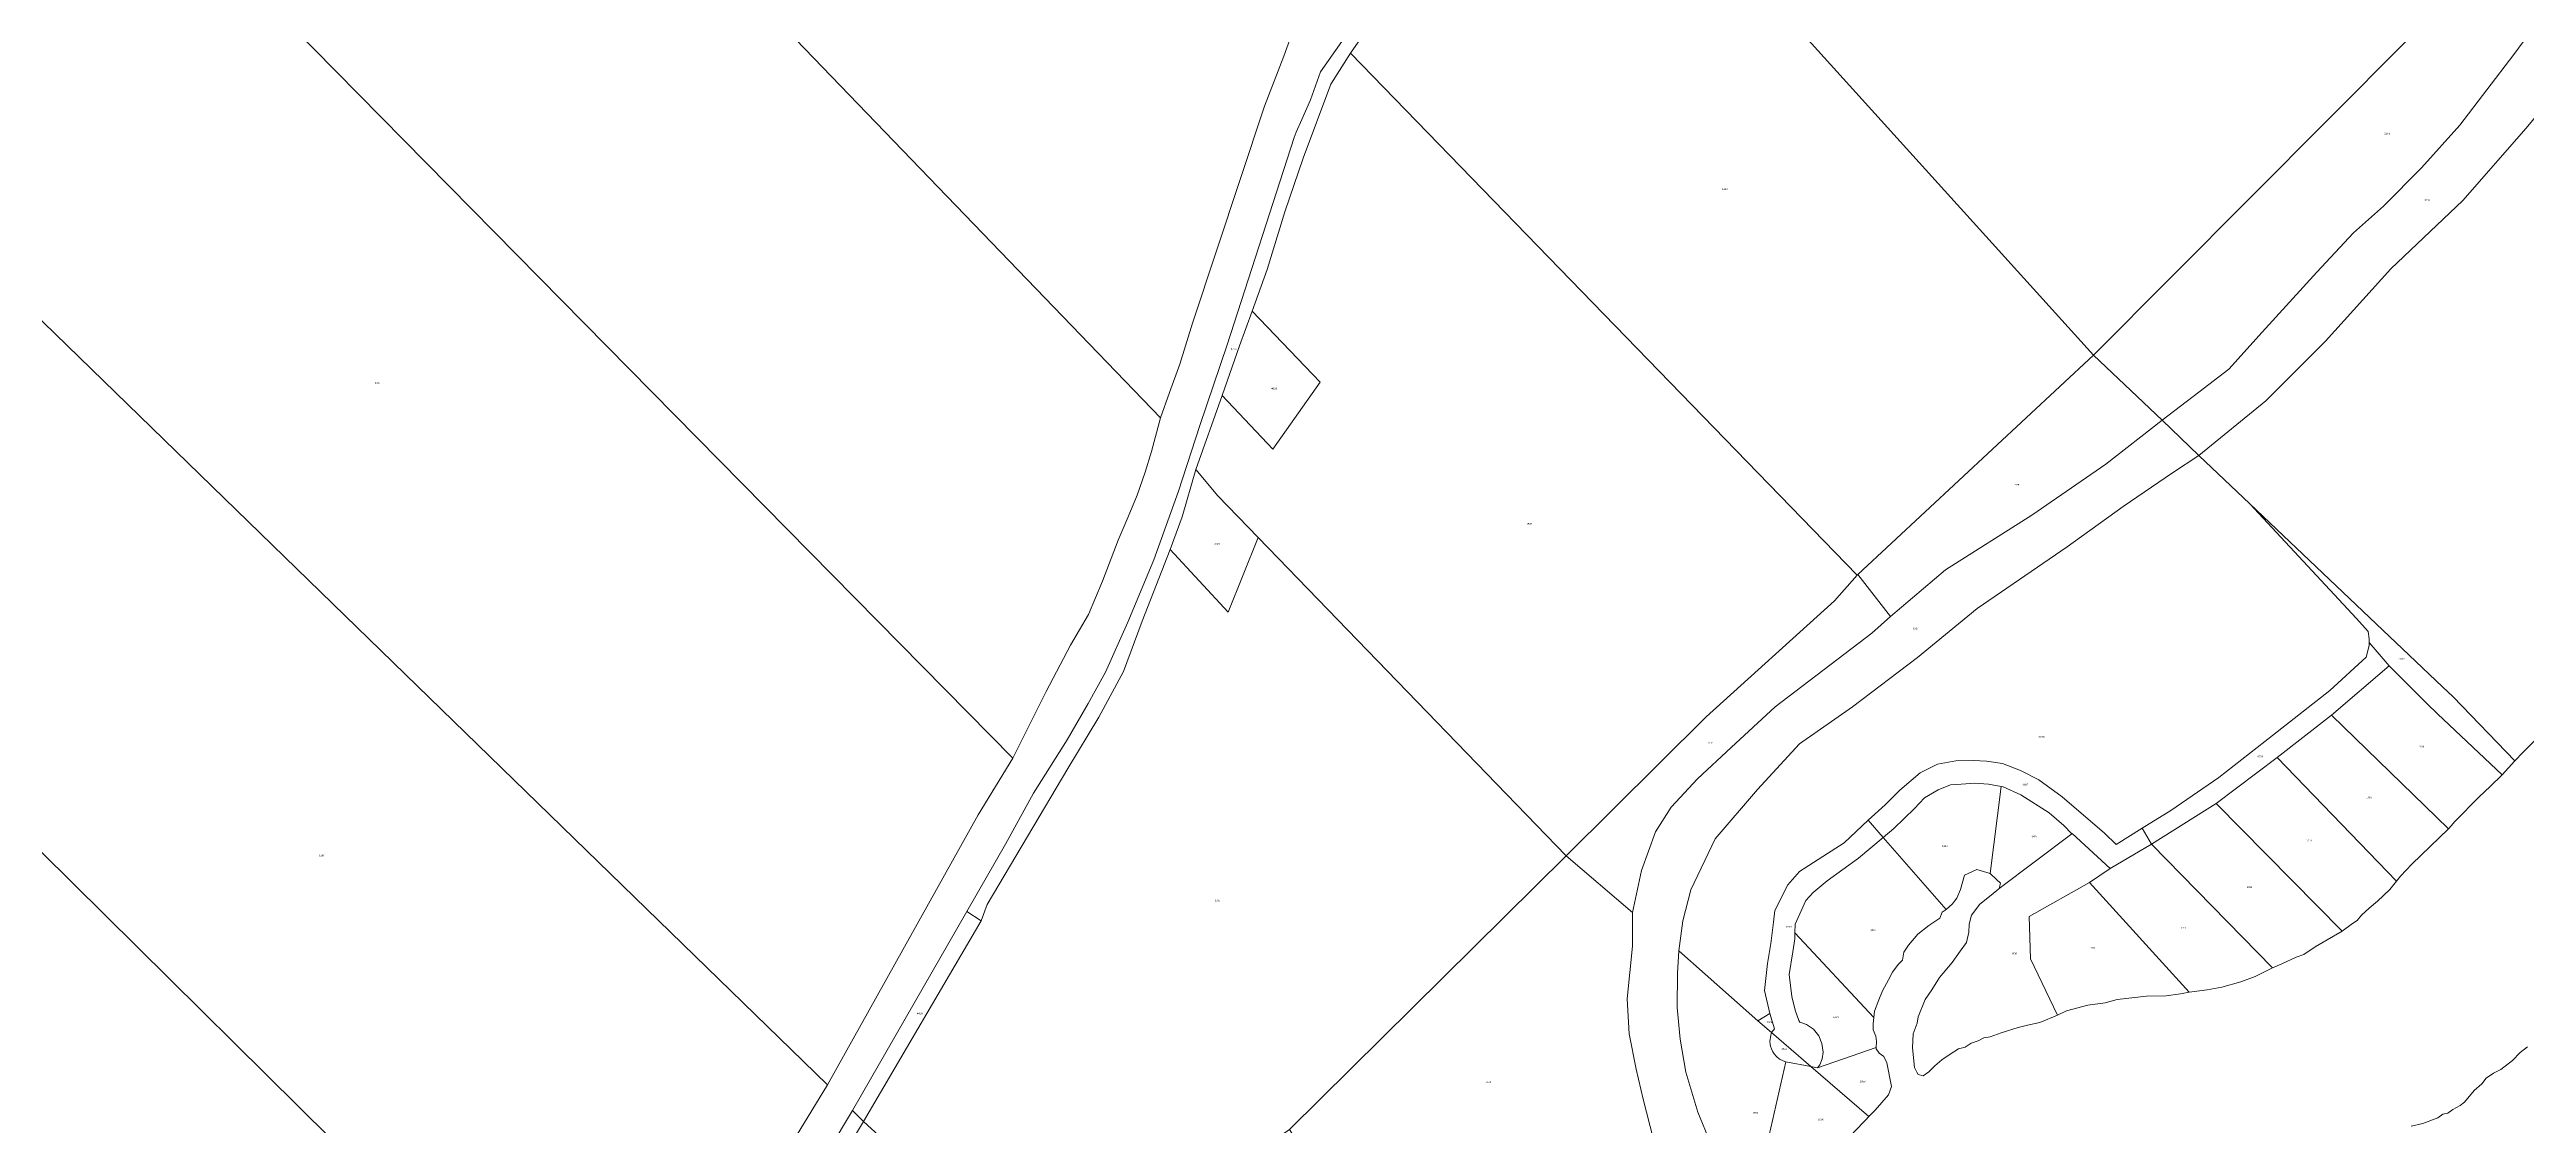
# Model space of a CAD drawing. Header units: metres. Extents: x 208626 to 229755, y 5040476 to 5064226.
# Drawn here: x 218932 to 220980, y 5044678 to 5045568 of the extents above; entities that cross this region are included whole.
import ezdxf

# ---------------------------------------------------------------- set-up
doc = ezdxf.new("R2010")
doc.units = ezdxf.units.M
doc.header["$LTSCALE"] = 0.56
doc.layers.add('6', color=7, linetype='Continuous', lineweight=13)
doc.layers.add('61', color=7, linetype='Continuous')

msp = doc.modelspace()

# ---------------------------------------------------------------- linework, layer by layer
at = {"layer": '6'}
for points in [[(220176.6909, 5045807.8275), (220342.1568, 5046053.1443), (220512.7147, 5046306.7369), (220513.9709, 5046308.6047), (220527.0982, 5046327.3215), (221075.53, 5045770.7797), (220622.0411, 5045315.023)], [(219063.2176, 5046080.1363), (219181.2353, 5046193.7458), (219279.2746, 5046280.2511), (219968.2498, 5045605.9702), (219952.3206, 5045562.4304), (219936.3914, 5045521.0145), (219876.9225, 5045341.5456), (219866.303, 5045307.5633), (219857.8074, 5045284.2005), (219850.4483, 5045263.3068)], [(218851.0177, 5045871.9784), (219063.2176, 5046080.1363), (219850.4483, 5045263.3068), (219842.9402, 5045235.351), (219837.6305, 5045218.3599), (219831.2588, 5045199.2448), (219823.8252, 5045181.1918), (219815.3296, 5045162.0767), (219802.5862, 5045128.0945), (219790.9048, 5045100.4839), (219776.0376, 5045074.9972), (219755.8606, 5045036.7671), (219728.25, 5044981.5459)], [(218628.7131, 5045647.6529), (218726.3933, 5045742.8261), (218851.0177, 5045871.9784), (219728.25, 5044981.5459), (219699.5775, 5044934.8203), (219575.1129, 5044711.4926), (218896.3691, 5045371.6042), (218888.6279, 5045379.2604), (218881.3502, 5045386.3629)], [(220007.6637, 5045564.9955), (220154.8892, 5045775.956), (220176.6909, 5045807.8275), (220622.0411, 5045315.023), (220427.2303, 5045133.6355), (220426.6218, 5045133.0689)], [(220622.0411, 5045315.023), (221075.53, 5045770.7797), (221102.9328, 5045742.4633), (221077.4204, 5045709.2971), (221022.1347, 5045635.0979), (220969.7588, 5045563.8085), (220924.9641, 5045505.3399), (220893.4504, 5045469.887), (220861.9368, 5045438.3734), (220837.0491, 5045416.3171), (220806.8735, 5045383.7197), (220761.7101, 5045333.9366), (220734.0673, 5045303.3839), (220709.3342, 5045284.4704), (220678.7816, 5045261.1923)], [(220678.7816, 5045261.1923), (220709.3342, 5045284.4704), (220734.0673, 5045303.3839), (220761.7101, 5045333.9366), (220806.8735, 5045383.7197), (220837.0491, 5045416.3171), (220861.9368, 5045438.3734), (220893.4504, 5045469.887), (220924.9641, 5045505.3399), (220969.7588, 5045563.8085), (221022.1347, 5045635.0979), (221077.4204, 5045709.2971), (221112.3377, 5045681.6543), (221086.1497, 5045643.8273), (221055.5971, 5045600.1807), (221020.6798, 5045552.1694), (220979.943, 5045502.7033), (220927.5671, 5045443.053), (220867.9168, 5045386.3124), (220814.086, 5045326.6621), (220764.6199, 5045277.196), (220709.3342, 5045232.0945)], [(219879.5688, 5045220.3521), (219901.3638, 5045281.7493), (219943.2962, 5045237.1546), (219982.4842, 5045292.5912), (219926.2496, 5045351.5037), (219938.6339, 5045385.9732), (219953.177, 5045433.5957), (219968.5517, 5045477.9683), (219991.3544, 5045539.2042), (220007.6637, 5045564.9955), (220426.6218, 5045133.0689), (220407.8821, 5045111.7143), (220301.885, 5045015.7129), (220185.8884, 5044900.7114), (219931.2958, 5045164.134), (219897.8822, 5045198.7066)], [(218737.1747, 5045089.3613), (218771.7768, 5045135.4975), (218812.1459, 5045193.1677), (218817.9129, 5045245.0709), (218823.68, 5045302.7411), (218825.9955, 5045326.3822), (218829.447, 5045348.8773), (218840.8155, 5045359.2401), (218852.5151, 5045366.1783), (218866.0517, 5045370.2492), (218878.077, 5045371.4348), (218896.3691, 5045371.6042), (219575.1129, 5044711.4926), (219549.0175, 5044668.791), (219404.3565, 5044429.334)], [(219901.3638, 5045281.7493), (219915.8768, 5045322.6327), (219926.2496, 5045351.5037), (219982.4842, 5045292.5912), (219943.2962, 5045237.1546)], [(220427.2303, 5045133.6355), (220622.0411, 5045315.023), (220678.7816, 5045261.1923), (220632.2253, 5045224.8201), (220571.1201, 5045182.6284), (220499.8307, 5045137.527), (220454.2494, 5045098.7354)], [(219858.5644, 5045154.1756), (219868.3273, 5045181.3713), (219879.5688, 5045220.3521), (219897.8822, 5045198.7066), (219931.2958, 5045164.134), (219906.3291, 5045102.372)], [(220751.5223, 5045192.0362), (220910.8817, 5045040.7219), (220919.4509, 5045032.282), (220970.7185, 5044979.5022), (220960.1714, 5044967.9663), (220906.6345, 5045018.3569), (220897.8821, 5045026.7217), (220866.619, 5045057.9074), (220850.035, 5045077.3507), (220850.035, 5045080.2192), (220849.3163, 5045086.3276), (220839.6147, 5045097.1071)], [(219604.7939, 5044681.0287), (219702.123, 5044847.0647), (219706.9723, 5044860.4442), (219773.8917, 5044973.0496), (219799.4004, 5045015.5282), (219819.7365, 5045053.2778), (219835.3714, 5045094.9047), (219858.5644, 5045154.1756), (219906.3291, 5045102.372), (219931.2958, 5045164.134), (220185.8884, 5044900.7114), (219957.2266, 5044674.4861), (219950.4839, 5044669.7948), (219794.7543, 5044507.2462)], [(220185.8884, 5044900.7114), (220301.885, 5045015.7129), (220407.8821, 5045111.7143), (220426.6218, 5045133.0689), (220427.2303, 5045133.6355), (220454.2494, 5045098.7354), (220438.7255, 5045085.1511), (220358.7067, 5045024.0458), (220322.3346, 5044990.5835), (220294.6918, 5044964.3955), (220272.8685, 5044941.1173), (220259.7745, 5044920.7489), (220248.1354, 5044888.7415), (220240.861, 5044853.8242)], [(218314.1113, 5045066.0185), (218391.1534, 5045048.9922), (218460.3577, 5045037.4582), (218517.8927, 5045017.6865), (218569.9311, 5045020.1571), (218650.6693, 5045031.6911), (218708.3396, 5045060.5262), (218737.1747, 5045089.3613), (219404.3565, 5044429.334), (219239.8157, 5044141.6584), (219204.9107, 5044172.6985), (219204.8216, 5044172.7879)], [(220662.4579, 5044923.5998), (220686.1859, 5044938.2885), (220725.7109, 5044965.5967), (220770.0867, 5045000.2709), (220817.5167, 5045037.64), (220847.5197, 5045065.1278), (220850.035, 5045074.8294), (220850.035, 5045077.3507), (220866.619, 5045057.9074), (220818.9098, 5045017.2142), (220774.007, 5044982.1339), (220723.4914, 5044944.2472), (220670.1693, 5044910.5701)], [(220818.9098, 5045017.2142), (220866.619, 5045057.9074), (220897.8821, 5045026.7217), (220906.6345, 5045018.3569), (220960.1714, 5044967.9663), (220950.0637, 5044958.2981), (220941.0548, 5044949.5089), (220921.0019, 5044929.1135), (220918.0613, 5044925.7764), (220915.7314, 5044923.199)], [(220774.007, 5044982.1339), (220818.9098, 5045017.2142), (220915.7314, 5044923.199), (220885.3529, 5044893.807), (220875.9045, 5044884.1389), (220872.8283, 5044879.964)], [(220723.4914, 5044944.2472), (220774.007, 5044982.1339), (220872.8283, 5044879.964), (220867.1153, 5044872.9326), (220857.0076, 5044863.2644), (220850.196, 5044857.5514), (220843.8238, 5044851.8384), (220840.3081, 5044847.4438), (220836.3529, 5044844.807), (220827.7834, 5044838.4348)], [(220435.8275, 5044930.3589), (220449.7546, 5044942.9597), (220461.9714, 5044955.1765), (220478.6797, 5044969.3695), (220493.0524, 5044976.5559), (220508.1438, 5044979.4305), (220522.5165, 5044979.7898), (220533.6554, 5044979.0711), (220546.9501, 5044977.2745), (220561.6822, 5044971.5255), (220576.7735, 5044963.6205), (220596.1767, 5044949.6071), (220631.2102, 5044919.604), (220640.9118, 5044910.2617), (220662.4579, 5044923.5998), (220670.1693, 5044910.5701), (220635.7906, 5044890.2235), (220604.447, 5044919.2291), (220604.298, 5044919.1175), (220597.6284, 5044925.9208), (220585.5553, 5044936.4416), (220561.984, 5044951.3893), (220547.3238, 5044958.0007), (220545.8669, 5044958.2435), (220535.2507, 5044960.0129), (220524.04, 5044960.8753), (220512.5418, 5044960.0129), (220503.9182, 5044959.438), (220493.5698, 5044955.4136), (220482.2154, 5044948.9459), (220474.1667, 5044940.0348), (220456.9194, 5044923.3625), (220448.0293, 5044915.8738)], [(220448.0293, 5044915.8738), (220456.9194, 5044923.3625), (220474.1667, 5044940.0348), (220482.2154, 5044948.9459), (220493.5698, 5044955.4136), (220503.9182, 5044959.438), (220512.5418, 5044960.0129), (220524.04, 5044960.8753), (220535.2507, 5044960.0129), (220545.8669, 5044958.2435), (220536.5923, 5044886.2543), (220525.4867, 5044889.6342), (220515.3468, 5044884.8057), (220512.0299, 5044873.0425), (220508.9537, 5044865.7913), (220507.018, 5044863.2508), (220505.438, 5044861.177), (220500.1644, 5044856.3429)], [(220536.5923, 5044886.2543), (220545.8669, 5044958.2435), (220547.3238, 5044958.0007), (220561.984, 5044951.3893), (220585.5553, 5044936.4416), (220597.6284, 5044925.9208), (220604.298, 5044919.1175), (220544.0008, 5044873.9214), (220545.0994, 5044878.0963), (220541.8035, 5044881.1725)], [(220670.1693, 5044910.5701), (220723.4914, 5044944.2472), (220827.7834, 5044838.4348), (220815.2587, 5044831.4034), (220805.4676, 5044825.6566), (220796.1421, 5044819.3182), (220789.7699, 5044817.1209), (220777.9045, 5044811.4079), (220770.2139, 5044808.1119)], [(220349.8642, 5044789.5308), (220352.3794, 5044811.8086), (220355.2539, 5044828.3372), (220357.4098, 5044845.9438), (220358.4878, 5044855.6454), (220369.2673, 5044876.8451), (220378.9689, 5044887.984), (220398.3721, 5044900.2008), (220415.9787, 5044911.699), (220435.8275, 5044930.3589), (220448.0293, 5044915.8738), (220427.7428, 5044898.7851), (220401.8719, 5044880.1006), (220390.3737, 5044870.6146), (220384.0497, 5044864.0031), (220375.2823, 5044844.3125), (220375.109, 5044837.0316), (220374.9949, 5044832.2394), (220373.5576, 5044821.3161), (220370.3956, 5044802.6316), (220372.6952, 5044784.5219), (220375.2823, 5044773.0238), (220378.4443, 5044764.6876), (220379.0951, 5044763.1329), (220384.7456, 5044761.4206), (220390.5674, 5044757.311), (220395.0194, 5044751.8317), (220397.4166, 5044745.6674), (220398.444, 5044738.4758), (220397.5879, 5044732.8252), (220395.8756, 5044728.0308), (220393.8171, 5044725.4878), (220388.4105, 5044726.5079), (220355.817, 5044754.6503), (220358.4006, 5044757.808), (220354.3726, 5044770.3396)], [(219957.2266, 5044674.4861), (220185.8884, 5044900.7114), (220240.861, 5044853.8242), (220240.861, 5044826.1814), (220236.4963, 5044782.5348), (220237.9512, 5044753.4371), (220243.7707, 5044724.3393), (220249.5903, 5044699.6063), (220258.3196, 5044666.1439), (220268.5038, 5044642.8657), (220281.5978, 5044618.1327), (220136.1729, 5044589.1791), (220132.4345, 5044588.3067), (220134.7727, 5044594.3964), (220115.2442, 5044590.4657), (220091.8955, 5044631.7106), (219998.6915, 5044607.8571)], [(220375.109, 5044837.0316), (220375.2823, 5044844.3125), (220384.0497, 5044864.0031), (220390.3737, 5044870.6146), (220401.8719, 5044880.1006), (220427.7428, 5044898.7851), (220448.0293, 5044915.8738), (220500.1644, 5044856.3429), (220496.8685, 5044854.1456), (220495.1106, 5044849.3115), (220485.8929, 5044843.2805), (220476.7187, 5044836.0377), (220468.9931, 5044826.8636), (220465.1303, 5044821.0693), (220464.1285, 5044814.594), (220460.6128, 5044810.8586), (220455.9985, 5044804.4864), (220452.4828, 5044798.3339), (220447.546, 5044789.0482), (220444.5667, 5044781.7353), (220441.0457, 5044772.2557), (220440.5114, 5044767.18)], [(220618.8871, 5044878.7179), (220635.7906, 5044890.2235), (220670.1693, 5044910.5701), (220770.2139, 5044808.1119), (220765.8193, 5044805.9146), (220755.7116, 5044801.0805), (220743.8462, 5044796.6859), (220728.1354, 5044792.2913), (220716.0502, 5044789.8743), (220701.1085, 5044788.1164)], [(220568.888, 5044850.7172), (220618.8871, 5044878.7179), (220701.1085, 5044788.1164), (220694.0771, 5044786.798), (220682.2116, 5044785.0402), (220665.8246, 5044784.6708), (220641.7811, 5044781.9639), (220631.6735, 5044779.3272), (220617.3909, 5044777.3496), (220599.8125, 5044772.5155), (220592.3416, 5044768.9998), (220569.8889, 5044815.7173)], [(219595.6553, 5044690.1969), (219690.3791, 5044854.8886), (219702.123, 5044847.0647), (219604.7939, 5044681.0287)], [(220370.3956, 5044802.6316), (220373.5576, 5044821.3161), (220374.9949, 5044832.2394), (220375.109, 5044837.0316), (220440.5114, 5044767.18), (220439.9623, 5044761.9636), (220439.9623, 5044756.8175), (220442.1291, 5044751.6715), (220442.6708, 5044747.3379), (220442.4457, 5044742.1605), (220393.8171, 5044725.4878), (220395.8756, 5044728.0308), (220397.5879, 5044732.8252), (220398.444, 5044738.4758), (220397.4166, 5044745.6674), (220395.0194, 5044751.8317), (220390.5674, 5044757.311), (220384.7456, 5044761.4206), (220379.0951, 5044763.1329), (220378.4443, 5044764.6876), (220375.2823, 5044773.0238), (220372.6952, 5044784.5219)], [(220344.4537, 5044764.4618), (220354.3726, 5044770.3396), (220358.4006, 5044757.808), (220355.817, 5044754.6503)], [(220354.3726, 5044747.5142), (220354.6152, 5044748.9358), (220354.8634, 5044750.6734), (220355.3598, 5044752.411), (220355.817, 5044754.6503), (220388.4105, 5044726.5079), (220367.6587, 5044730.4233), (220365.5371, 5044731.1463), (220362.3929, 5044732.6357), (220359.9106, 5044734.7869), (220357.9248, 5044737.021), (220356.9319, 5044738.6758), (220355.6908, 5044741.2408), (220355.0289, 5044743.4748), (220354.6979, 5044744.8815)], [(220388.4105, 5044726.5079), (220393.8171, 5044725.4878), (220442.4457, 5044742.1605), (220442.3999, 5044741.1085), (220444.8375, 5044737.5875), (220448.6294, 5044734.879), (220451.067, 5044729.4621), (220455.1297, 5044709.9612), (220452.6921, 5044703.1901), (220441.5874, 5044690.4603), (220436.3852, 5044685.0848)], [(220352.3586, 5044663.7936), (220367.6587, 5044730.4233), (220388.4105, 5044726.5079), (220436.3852, 5044685.0848), (220433.462, 5044682.0641), (220424.5241, 5044672.8554), (220411.0071, 5044657.6081), (220407.8937, 5044652.7152), (220402.4883, 5044638.4944)], [(219361.0068, 5044298.094), (219439.7323, 5044429.3031), (219595.6553, 5044690.1969), (219604.7939, 5044681.0287), (219372.0183, 5044294.4236)], [(219372.0183, 5044294.4236), (219604.7939, 5044681.0287), (219794.7543, 5044507.2462), (219758.9558, 5044468.8427), (219524.4608, 5044242.985), (219518.769, 5044247.8092), (219492.1307, 5044266.7462), (219474.9679, 5044277.0955), (219467.1751, 5044281.0873), (219455.6293, 5044285.7769), (219439.2923, 5044288.8174), (219414.829, 5044290.3464), (219395.4623, 5044291.8753)]]:
    msp.add_lwpolyline(points, close=True, dxfattribs=at)
for points in [[(220154.8892, 5045775.956), (220007.6637, 5045564.9955), (219991.3544, 5045539.2042), (219968.5517, 5045477.9683), (219953.177, 5045433.5957), (219938.6339, 5045385.9732), (219926.2496, 5045351.5037), (219915.8768, 5045322.6327), (219901.3638, 5045281.7493), (219879.5688, 5045220.3521), (219868.3273, 5045181.3713), (219858.5644, 5045154.1756), (219835.3714, 5045094.9047), (219819.7365, 5045053.2778), (219799.4004, 5045015.5282), (219773.8917, 5044973.0496), (219706.9723, 5044860.4442), (219702.123, 5044847.0647), (219690.3791, 5044854.8886), (219722.3517, 5044910.4654), (219745.4982, 5044952.6828), (219773.3291, 5044996.8273), (219790.5891, 5045026.8153), (219804.8518, 5045052.7086), (219823.4789, 5045094.2613), (219844.9717, 5045145.844), (219865.191, 5045202.4023), (219882.8618, 5045256.8873), (219905.6866, 5045323.5211), (219960.9259, 5045495.0517), (219962.7634, 5045499.6393), (219967.3313, 5045509.8607), (219974.6298, 5045526.192), (219982.6842, 5045549.4602), (220000.3325, 5045574.4144)], [(219549.0175, 5044668.791), (219575.1129, 5044711.4926), (219699.5775, 5044934.8203), (219728.25, 5044981.5459), (219755.8606, 5045036.7671), (219776.0376, 5045074.9972), (219790.9048, 5045100.4839), (219802.5862, 5045128.0945), (219815.3296, 5045162.0767), (219823.8252, 5045181.1918), (219831.2588, 5045199.2448), (219837.6305, 5045218.3599), (219842.9402, 5045235.351), (219850.4483, 5045263.3068), (219857.8074, 5045284.2005), (219866.303, 5045307.5633), (219876.9225, 5045341.5456), (219936.3914, 5045521.0145), (219952.3206, 5045562.4304), (219968.2498, 5045605.9702)], [(220709.3342, 5045232.0945), (220764.6199, 5045277.196), (220814.086, 5045326.6621), (220867.9168, 5045386.3124), (220927.5671, 5045443.053), (220979.943, 5045502.7033), (221020.6798, 5045552.1694), (221055.5971, 5045600.1807)], [(220000.3325, 5045574.4144), (219982.6842, 5045549.4602), (219974.6298, 5045526.192), (219967.3313, 5045509.8607), (219962.7634, 5045499.6393), (219960.9259, 5045495.0517), (219905.6866, 5045323.5211), (219882.8618, 5045256.8873), (219865.191, 5045202.4023), (219844.9717, 5045145.844)], [(220236.4963, 5044782.5348), (220240.861, 5044826.1814), (220240.861, 5044853.8242), (220248.1354, 5044888.7415), (220259.7745, 5044920.7489), (220272.8685, 5044941.1173), (220294.6918, 5044964.3955), (220322.3346, 5044990.5835), (220358.7067, 5045024.0458), (220438.7255, 5045085.1511), (220454.2494, 5045098.7354), (220499.8307, 5045137.527), (220571.1201, 5045182.6284), (220632.2253, 5045224.8201), (220678.7816, 5045261.1923), (220709.3342, 5045232.0945), (220687.511, 5045217.5457), (220646.7742, 5045189.9028), (220600.2178, 5045156.4405), (220526.0186, 5045105.5195), (220476.5525, 5045064.7827), (220422.7217, 5045024.0458), (220379.0751, 5044993.4932), (220344.1579, 5044955.6662), (220309.2406, 5044914.9294), (220288.9728, 5044872.6926), (220282.5627, 5044847.0522), (220279.144, 5044822.2665), (220278.051, 5044803.749), (220277.7009, 5044775.3928), (220280.1429, 5044749.0724), (220285.0526, 5044721.831), (220294.8547, 5044688.7488), (220305.0069, 5044663.8933)], [(220279.144, 5044822.2665), (220282.5627, 5044847.0522), (220288.9728, 5044872.6926), (220309.2406, 5044914.9294), (220344.1579, 5044955.6662), (220379.0751, 5044993.4932), (220422.7217, 5045024.0458), (220476.5525, 5045064.7827), (220526.0186, 5045105.5195), (220600.2178, 5045156.4405), (220646.7742, 5045189.9028), (220687.511, 5045217.5457), (220709.3342, 5045232.0945), (220751.5223, 5045192.0362), (220839.6147, 5045097.1071), (220849.3163, 5045086.3276), (220850.035, 5045080.2192), (220850.035, 5045077.3507), (220850.035, 5045074.8294), (220847.5197, 5045065.1278), (220817.5167, 5045037.64), (220770.0867, 5045000.2709), (220725.7109, 5044965.5967), (220686.1859, 5044938.2885), (220662.4579, 5044923.5998), (220640.9118, 5044910.2617), (220631.2102, 5044919.604), (220596.1767, 5044949.6071), (220576.7735, 5044963.6205), (220561.6822, 5044971.5255), (220546.9501, 5044977.2745), (220533.6554, 5044979.0711), (220522.5165, 5044979.7898), (220508.1438, 5044979.4305), (220493.0524, 5044976.5559), (220478.6797, 5044969.3695), (220461.9714, 5044955.1765), (220449.7546, 5044942.9597), (220435.8275, 5044930.3589), (220415.9787, 5044911.699)], [(220988.5167, 5044997.5201), (220977.5301, 5044986.5335), (220970.7185, 5044979.5022), (220919.4509, 5045032.282), (220910.8817, 5045040.7219), (220751.5223, 5045192.0362), (220709.3342, 5045232.0945)], [(219844.9717, 5045145.844), (219823.4789, 5045094.2613), (219804.8518, 5045052.7086), (219790.5891, 5045026.8153), (219773.3291, 5044996.8273), (219745.4982, 5044952.6828), (219722.3517, 5044910.4654), (219690.3791, 5044854.8886), (219595.6553, 5044690.1969), (219439.7323, 5044429.3031)], [(220472.4802, 5044742.0695), (220473.0276, 5044753.6186), (220476.3236, 5044762.4079), (220477.1435, 5044767.7658), (220482.9155, 5044781.9639), (220488.4088, 5044790.094), (220494.7987, 5044800.2886), (220505.1084, 5044812.6164), (220511.92, 5044822.0649), (220517.1001, 5044829.0945), (220518.9514, 5044837.6658), (220519.3909, 5044844.2577), (220521.1487, 5044851.7285), (220527.9604, 5044860.9573), (220536.0904, 5044867.1097), (220542.2429, 5044872.1635), (220544.0008, 5044873.9214), (220604.298, 5044919.1175), (220604.447, 5044919.2291), (220635.7906, 5044890.2235), (220618.8871, 5044878.7179), (220568.888, 5044850.7172), (220569.8889, 5044815.7173), (220592.3416, 5044768.9998), (220577.6196, 5044763.0671), (220567.512, 5044760.65), (220559.8214, 5044758.8922), (220545.7586, 5044754.4976), (220536.5299, 5044751.2016), (220531.4666, 5044750.2621), (220526.642, 5044747.9056), (220520.929, 5044745.928), (220515.8752, 5044742.6321), (220510.3819, 5044741.094), (220503.5703, 5044736.6993), (220496.5389, 5044732.085), (220490.8258, 5044727.0312), (220485.9918, 5044722.1971), (220481.1577, 5044718.9011), (220476.9828, 5044719.9998)], [(220415.9787, 5044911.699), (220398.3721, 5044900.2008), (220378.9689, 5044887.984), (220369.2673, 5044876.8451), (220358.4878, 5044855.6454), (220357.4098, 5044845.9438), (220355.2539, 5044828.3372), (220352.3794, 5044811.8086), (220349.8642, 5044789.5308), (220354.3726, 5044770.3396), (220344.4537, 5044764.4618), (220279.144, 5044822.2665)], [(220305.0069, 5044663.8933), (220294.8547, 5044688.7488), (220285.0526, 5044721.831), (220280.1429, 5044749.0724), (220277.7009, 5044775.3928), (220278.051, 5044803.749), (220279.144, 5044822.2665), (220344.4537, 5044764.4618), (220355.817, 5044754.6503), (220355.3598, 5044752.411), (220354.8634, 5044750.6734), (220354.6152, 5044748.9358), (220354.3726, 5044747.5142), (220354.6979, 5044744.8815), (220355.0289, 5044743.4748), (220355.6908, 5044741.2408), (220356.9319, 5044738.6758), (220357.9248, 5044737.021), (220359.9106, 5044734.7869), (220362.3929, 5044732.6357), (220365.5371, 5044731.1463), (220367.6587, 5044730.4233), (220352.3586, 5044663.7936)], [(220378.1349, 5044551.0201), (220376.0025, 5044545.9351), (220374.909, 5044539.7019), (220373.4567, 5044540.2714), (220366.8714, 5044534.9997), (220363.9736, 5044531.8831), (220361.8958, 5044530.4615), (220313.6053, 5044575.941), (220281.5978, 5044618.1327), (220268.5038, 5044642.8657), (220258.3196, 5044666.1439), (220249.5903, 5044699.6063), (220243.7707, 5044724.3393), (220237.9512, 5044753.4371), (220236.4963, 5044782.5348)], [(220476.9828, 5044719.9998), (220475.8841, 5044721.9774), (220474.1187, 5044725.6844), (220472.4802, 5044742.0695)], [(220884.9796, 5044677.0517), (220894.5899, 5044679.4157), (220906.924, 5044683.9896), (220911.0867, 5044687.0731), (220915.0953, 5044687.9981), (220919.2066, 5044691.0816), (220925.5064, 5044694.2582), (220929.0225, 5044696.9403), (220936.9368, 5044706.8076), (220943.3608, 5044712.2551), (220946.9068, 5044716.9318), (220953.0739, 5044720.9917), (220959.0867, 5044724.0238), (220968.7484, 5044731.6298), (220975.0696, 5044738.1052), (220981.0825, 5044742.9361)]]:
    msp.add_lwpolyline(points, dxfattribs=at)

# ---------------------------------------------------------------- texts
at = {"layer": '61'}
for s, width, p in [('2263', 1.2, (220862.4844, 5045497.75)), ('1923', 1.1, (220314.8594, 5045451.75)), ('4718', 1.1, (220895.5625, 5045442.5)), ('4774', 1.2, (219908.5627, 5045319.5806)), ('4028', 1.2, (219941.9219, 5045286.75)), ('1925', 1.1, (220556.0625, 5045207)), ('1920', 1.1, (220153.0938, 5045174.75)), ('4933', 1.2, (220874.4548, 5045063.0031)), ('3238', 1.2, (220576.7188, 5044998.5)), ('4778', 1.2, (220757.3965, 5044982.262)), ('4687', 1.2, (220563.125, 5044959)), ('1290', 1.1, (219154.4531, 5044900.5)), ('1909', 1.1, (220570.3438, 5044916)), ('4779', 1.2, (220367.3874, 5044841.3385)), ('1907', 1.1, (220437.6406, 5044838.75)), ('1908', 1.1, (220554.1406, 5044819.25)), ('1911', 0.85, (220619.1641, 5044824)), ('4459', 1.2, (219648.8906, 5044769.75)), ('1904', 1.1, (220351.8125, 5044762.5)), ('3236', 1.2, (220406.5313, 5044766.75)), ('1924', 1.1, (220364.0625, 5044740.5)), ('1906', 1.1, (220428.8438, 5044713.5)), ('1903', 1.1, (220340.0938, 5044687.5)), ('1905', 1.1, (220394.375, 5044682))]:
    msp.add_text(s, height=1.4, dxfattribs=dict(at, width=width)).set_placement(p)
for s, p in [('1317', (219200.5703, 5045291.5)), ('1919', (219894.9375, 5045158.25)), ('1917', (220472.9219, 5045088.25)), ('1918', (220302.7344, 5044993.5)), ('1916', (220891.2656, 5044990.5)), ('1915', (220848.0156, 5044948.5)), ('1910', (220496.9531, 5044908.25)), ('1914', (220798.1563, 5044912.75)), ('1315', (219895.3438, 5044863.25)), ('1913', (220748.9688, 5044874.25)), ('1912', (220694.5469, 5044840.5)), ('1314', (220119.4063, 5044713.25))]:
    msp.add_text(s, height=1.4, dxfattribs=at).set_placement(p)

doc.saveas('drawing.dxf')
